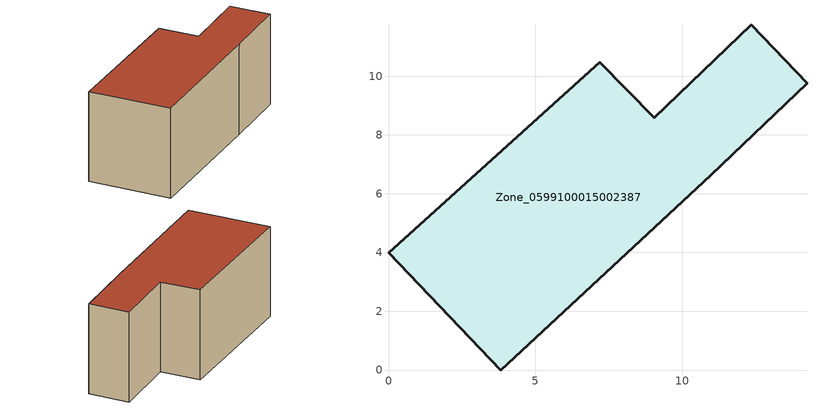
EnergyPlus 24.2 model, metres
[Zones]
Zone_0599100015002387
 floor ground (C_G): 7.18,10.48 9.05,8.58 12.35,11.74 14.24,9.76 10.97,6.62 3.81,0 0,3.99 z0.97
 wall outside (C_F): 14.24,9.76 12.35,11.74 9.05,8.58 7.18,10.48 0,3.99 3.81,0 10.97,6.62 14.24,9.76 z0.97:7.11
 roof outside (C_R): 3.81,0 10.97,6.62 14.24,9.76 12.35,11.74 9.05,8.58 7.18,10.48 0,3.99 z7.11
[BUILDING]
Pand.0599100015002387: North Axis=0; Terrain=City; Loads Convergence Tolerance Value=0.04; Temperature Convergence Tolerance Value=0.4; Solar Distribution=FullExterior; Maximum Number of Warmup Days=25; Minimum Number of Warmup Days=1
[Site:Location]
Rotterdam.The.Hague.AP_ZH_NLD Design_Conditions: Latitude=51.96; Longitude=4.45; Time Zone=1; Elevation=-4.5
[SITE:GROUNDTEMPERATURE:BUILDINGSURFACE]
18, 18, 18, 18, 18, 18, 18, 18, 18, 18, 18, 18
[MATERIAL] Thermal Absorptance=0.9; Solar Absorptance=0.7; Visible Absorptance=0.7
Name | Roughness | Thickness | Conductivity | Density | Specific Heat
G.TI.1975-1991 | MediumSmooth | 0.15 | 0.288461 | 540 | 1210
F.TI.1975-1991 | Rough | 0.3 | 0.230769 | 1920 | 840
R.TI.1975-1991 | MediumRough | 0.2 | 0.153846 | 1500 | 1000
[CONSTRUCTION]
C_G: G.TI.1975-1991
C_F: F.TI.1975-1991
C_R: R.TI.1975-1991
[ZONE]
Zone_0599100015002387: Type=1; Multiplier=1; Ceiling Height=Autocalculate; Volume=Autocalculate; Floor Area=autocalculate; Part of Total Floor Area=Yes
[ZONEINFILTRATION:DESIGNFLOWRATE]
Infil_Zone_0599100015002387: Zone or ZoneList or Space or SpaceList=Zone_0599100015002387; Schedule=AlwaysOn; Design Flow Rate Calculation Method=Flow/Area; Flow Rate per Floor Area=0.003; Constant Term Coefficient=1; Temperature Term Coefficient=0; Velocity Term Coefficient=0; Velocity Squared Term Coefficient=0
[HVACTEMPLATE:ZONE:IDEALLOADSAIRSYSTEM]
Zone_0599100015002387: Maximum Heating Supply Air Temperature=50; Minimum Cooling Supply Air Temperature=13; Maximum Heating Supply Air Humidity Ratio=0.0156; Minimum Cooling Supply Air Humidity Ratio=0.0077; Heating Limit=NoLimit; Cooling Limit=NoLimit; Dehumidification Control Type=ConstantSensibleHeatRatio; Cooling Sensible Heat Ratio=0.7; Dehumidification Setpoint=60; Humidification Control Type=None; Humidification Setpoint=30; Outdoor Air Method=None; Outdoor Air Flow Rate per Person=0.00944; Outdoor Air Flow Rate per Zone Floor Area=0; Outdoor Air Flow Rate per Zone=0; Demand Controlled Ventilation Type=None; Outdoor Air Economizer Type=NoEconomizer; Heat Recovery Type=None; Sensible Heat Recovery Effectiveness=0.7; Latent Heat Recovery Effectiveness=0.65
[ZONECONTROL:THERMOSTAT]
ThermostatControl_Zone_0599100015002387: Zone or ZoneList=Zone_0599100015002387; Control Type Schedule=DualSetpointControlType; Control 1=Thermostat_Zone_0599100015002387; Temperature Difference Between Cutout And Setpoint=0
[THERMOSTATSETPOINT:DUALSETPOINT]
Thermostat_Zone_0599100015002387: Heating Setpoint Temperature Schedule=HeatingSetpoint_Zone_0599100015002387; Cooling Setpoint Temperature Schedule=CoolingSetpoint_Zone_0599100015002387
[SCHEDULE:COMPACT]
HeatingSetpoint_Zone_0599100015002387: Through: 12/31, For: AllDays, Until: 24:00, 21
CoolingSetpoint_Zone_0599100015002387: Through: 12/31, For: AllDays, Until: 24:00, 24
DualSetpointControlType: Through: 12/31, For: AllDays, Until: 24:00, 4
AlwaysOn: Through: 12/31, For: AllDays, Until: 24:00, 1
